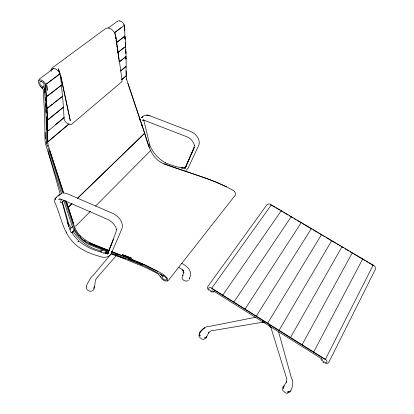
<?xml version="1.0" encoding="UTF-8"?>
<svg xmlns="http://www.w3.org/2000/svg" width="414" height="414" viewBox="0 0 414 414"><rect width="100%" height="100%" fill="white"/><g stroke="black" fill="none" stroke-linecap="round" stroke-linejoin="round"><path stroke-width="0.62" d="M49.649 150.406L63.642 193.203L48.138 144.998L47.739 141.904L47.46 117.152L45.938 90.34L45.219 83.825L43.615 81.449L41.462 79.995L39.444 80.011L38.512 81.734L39.014 84.29M206.762 336.292L206.7 337.239L205.913 338.404L203.083 339.382L201.608 338.994L199.16 336.861L198.88 335.376L199.672 333.291M286.638 381.755L286.41 382.733L286.84 379.095L270.854 327.267L269.462 325.409M286.41 382.733L286.612 381.868L283.678 386.283L283.6 388.487L283.657 387.193L284.19 386.205M61.588 193.436L57.158 196.438L55.109 198.736L54.591 201.778C60.584 214.638 62.359 229.868 71.917 240.881C78.976 249.187 89.108 253.461 99.381 256.313C103.474 258.108 109.415 257.772 111.418 253.223L121.98 228.606C123.91 222.08 118.321 216.232 112.944 213.464L67.58 193.902L64.103 192.971M61.231 199.646L60.48 202.394L61.94 202.399L63.834 200.738M182.641 275.75L183.914 271.905L183.733 272.961L182.807 269.85L183.516 271.351L182.621 269.835L178.884 267.372M111.656 244.048L107.511 254.17L116.158 231.514L116.51 229.237L116.515 229.708C115.734 225.056 111.94 221.692 107.987 219.529L62.229 199.683L59.745 198.911L60.253 199.03L58.374 199.289M112.142 242.858L112.872 241.072M113.571 239.204L107.666 253.363L108.339 252.612M141.707 125.908L142.183 124.842M373.143 265.1L325.399 359.311L211.735 288.154L271.382 204.847L373.961 265.586L375.105 266.745L375.581 268.934L328.84 362.312L328.235 363.042L327.086 363.43L325.166 363.321M313.703 351.988L362.705 258.921M290.437 390.909L289.759 392.182L287.047 393.3L285.551 392.912L282.933 390.661C282.239 389.031 282.41 386.785 284.066 385.817M302.08 344.712L352.33 252.778M290.535 337.482L342.011 246.666M38.373 80.875L39.496 78.924L53.499 68.564M279.062 330.3L331.749 240.591M267.661 323.163L321.549 234.552M139.575 119.977L140.18 118.984L139.59 119.894M52.236 69.692L52.832 68.734L55.031 68.62L57.856 70.463L59.885 73.247L60.905 79.943L62.902 100.276L64.144 118.999C64.786 122.327 68.056 124.64 71.405 124.459L121.975 81.599L121.902 78.841L115.641 35.014L114.569 32.437L111.423 29.218L108.033 27.831L105.441 28.675L52.143 67.974L50.943 70.064L51.181 71.244M256.333 316.073L311.4 228.544M245.078 309.025L301.314 222.566M66.287 232.435L66.592 231.975M233.894 302.029L291.28 216.631M222.779 295.068L281.303 210.721M214.157 291.125L213.412 292.175L210.447 291.647M189.245 278.389C193.576 271.9 187.03 265.736 181.384 263.2M182.414 276.107L183.102 275.212M41.478 87.675L42.74 88.084L43.853 86.666L42.575 86.593L41.146 85.739L39.93 84.151L39.765 82.479L40.349 81.439L41.602 81.123M185.622 167.256L185.156 167.846L194.363 147.182L185.063 168.508L194.202 147.079L194.404 145.205L194.476 145.547C193.617 141.619 190.699 138.333 186.999 136.822L143.115 119.858L143.901 120.288L143.451 120.189M110.522 254.631L93.29 275.248L91.07 277.261L87.095 284.309L86.562 285.67L86.79 286.954M116.303 255.598L96.327 278.477C94.05 281.51 96.007 285.748 93.476 288.444M56.568 197.24L55.103 198.86L55.207 199.517L55.109 198.736M105.027 252.944L106.74 251.107M102.444 249.958L100.726 251.79L101.337 252.581L102.361 252.716M75.514 226.318L90.516 211.197M95.52 206.151L150.525 150.701M70.085 229.625L70.499 231.783L71.772 232.792L74.008 230.588M71.772 232.792L74.406 230.2M77.527 198.28L144.688 133.194L126.41 78.707M77.527 198.285L144.693 133.246M185.922 170.516L188.039 168.332L199.02 144.745C200.329 139.109 195.869 133.624 190.87 131.569L149.925 115.765C147.317 114.75 144.382 114.89 142.281 116.846L141.826 117.592L142.996 116.396M69.888 229.149L72.579 226.598M59.062 194.958L58.188 195.775L59.673 194.497M186.134 166.687L184.603 168.084L185.746 167.303L184.033 168.027L184.484 167.846L181.244 167.851L183.485 168.1C177.254 167.23 171.117 165.191 165.3 162.79L165.616 162.925C158.422 158.945 152.616 152.559 149.671 144.853L149.837 145.257L143.741 120.05M142.726 116.717L141.324 117.912L142.607 116.934M108.147 252.695L107.304 253.415L108.023 252.897M45.219 83.825C46.922 103.112 47.739 122.523 47.739 141.904L68.941 124.019M121.706 79.514L126.146 75.772L126.063 68.087M69.138 123.926L47.739 141.904M121.845 79.555L126.275 75.824M47.548 131.176L49.038 129.944M55.492 124.614L63.932 117.643M120.526 70.908L125.985 66.4L126.239 67.772M48.805 130.4L64.186 117.695M120.738 70.975L126.192 66.463L126.047 57.794M63.627 107.06L47.398 120.2L48.64 119.191M47.398 120.2L63.409 107.216M119.444 61.769L125.944 56.49L125.954 58.969M119.568 61.784L126.084 56.506L125.727 47.796M52.392 104.235L46.849 108.623L62.84 96.172M53.401 103.438L54.405 102.641M55.414 101.839L62.473 96.255M117.907 52.371L123.952 47.584M117.566 52.832L125.675 46.409M61.469 85.118L46.135 96.98L61.37 85.372M116.681 42.404L124.862 36.075L125.049 39.232L124.8 35.35M116.505 42.704L125.183 35.987M167.189 281.241L168.596 280.164L235.499 194.937L235.488 193.043M59.787 73.889L45.364 84.777L60.066 73.852M114.916 32.282L121.095 27.614M114.6 32.778L124.376 25.42M108.468 27.898L117.804 20.995L119.853 20.7M58.897 195.367L57.939 195.957L58.891 195.429M142.178 120.572L142.799 120.21M205.711 337.219L204.64 337.834L206.622 336.903L208.966 332.245L208.32 332.804L211.212 330.827L262.802 322.221M108.168 252.773L105.575 253.301L106.734 253.223M288.661 391.732L287.414 392.079L289.567 391.582L290.804 390.852C292.693 386.795 293.95 381.76 291.337 377.703L278.565 331.847M255.857 317.212L210.509 326.211C205.929 325.673 202.342 329.166 199.822 332.546L199.564 333.865L200.034 335.997L199.812 334.74M119.672 21.192L120.65 21.124C122.741 22.149 124.448 24.178 124.34 26.605L124.034 24.457M107.894 253.145L103.717 252.959M263.656 322.139L262.481 322.087L264.313 322.465M270.456 204.299L268.965 203.885L267.051 204.599L207.812 286.519L207.455 287.373L207.611 288.537L208.49 290.152M264.484 322.418L262.212 321.864L264.38 322.589M144.688 133.194C148.031 145.174 151.902 160.358 165.553 164.322C188.386 173.207 212.76 178.532 234.107 190.937L235.235 192.696M101.885 250.993C89.895 248.788 79.726 241.3 72.968 231.343M105.513 252.188L108.535 253.182M110.952 253.973L125.452 258.74M100.964 251.94C89.222 249.207 78.075 242.827 71.736 232.326M163.908 163.851L203.9 177.559L215.823 181.979L226.551 186.864M102.879 252.783L104.111 253.228M66.219 201.163L73.604 223.793C77.449 240.218 95.499 245.569 109.312 250.573M107.868 250.832L89.248 243.473L86.749 242.128M115.677 253.917L117.478 254.631M89.3 242.604L109.084 250.506M111.48 251.464C123.01 256.282 134.788 260.349 146.163 265.503C152.921 270.068 162.536 271.869 167.546 278.565L167.525 280.273L166.485 281.013L164.503 280.842L162.376 279.491L161.108 277.483L157.672 273.597L146.235 267.765L111.185 253.425M108.22 252.24L89.238 244.653C80.72 240.104 73.697 232.311 71.12 222.898L63.704 200.221M111.645 251.51C127.233 257.85 143.213 263.34 157.962 271.553M88.953 243.51L108.722 251.484M111.713 252.695L145.78 266.554L163.939 276.241M128.045 258.879L132.568 260.748M133.132 260.98L134.902 261.715M136.087 262.207L137.857 262.937M139.037 263.428L142.576 264.893M270.301 204.511L274.73 207.135M275.838 207.792L279.714 210.084M280.821 210.742L282.483 211.725M283.59 212.382L288.02 215.006M289.127 215.663L293.003 217.955M294.111 218.613L295.772 219.596M296.879 220.253L301.309 222.877M302.417 223.529L311.83 229.102M312.937 229.76L317.367 232.383M318.475 233.041L322.346 235.333M323.453 235.99L325.114 236.974M326.222 237.631L335.635 243.204M336.742 243.862L338.404 244.845M339.511 245.497L340.618 246.154M341.726 246.811L343.387 247.795M345.048 248.778L348.924 251.075M350.032 251.728L351.693 252.711M352.8 253.368L364.982 260.582M366.09 261.239L367.751 262.222M368.858 262.88L373.288 265.498M41.038 81.216L42.839 82.288M160.43 273.851L161.491 274.513M162.557 275.17L164.151 276.164M213.598 291.083L321.807 358.871M213.458 291.399L212.775 290.97L211.43 291.063A2.096 1.164 36.1 0 1 209.205 289.671L208.661 288.925L208.894 287.865L209.293 287.44L210.115 287.549A2.096 1.17 36.1 0 1 212.346 288.946L324.193 358.979A2.23 1.211 29.1 0 1 326.574 360.47L327.07 361.893A2.23 1.206 29.1 0 1 325.078 362.302A2.225 1.206 29.1 0 1 322.708 360.822L322.315 359.606L321.59 359.15M322.651 362.022L323.924 362.819M164.643 276.48L166.18 277.872M39.294 84.741L40.427 86.531L42.74 88.084M86.454 242.159L82.64 239.494L80.228 237.056M84.352 240.26L85.791 241.378M40.427 86.531L43.242 89.238L44.665 116.096L45.043 140.693L45.597 144.32L61.505 193.478M160.829 277.095L160.384 276.65L161.113 275.776L162.826 275.967L162.267 276.5L162.221 277.685L163.173 279.041L164.482 279.874L165.802 280.076L166.568 279.543L166.454 278.255M79.027 235.292L80.492 236.818M269.462 325.704L271.123 327.5L270.352 326.506M78.748 235.644L74.541 229.599M43.066 82.365L44.112 83.856M71.032 228.197L68.476 223.048L62.323 201.597M320.902 359.554L321.445 360.578M73.713 226.908L74.825 229.252M114.771 33.104L115.501 35.547M62.043 201.934L68.558 225.873L70.23 229.837M59.885 73.247L58.327 68.796L60.046 74.473M73.516 226.349L65.019 200.36M73.604 223.793L66.245 201.147M127.869 83.385L149.49 147.814M48.795 150.318L62.643 193.038M68.558 225.873L68.688 226.292L67.492 222.365M47.289 145.236L47.791 146.929M48.127 148.062L48.629 149.754M48.143 151.545L60.221 194.182M94.314 286.514L94.547 287.792M43.91 84.166C45.814 103.329 46.461 122.668 46.539 141.94L46.932 145.179M124.919 30.745L124.454 26.729L124.924 34.776M115.682 36.784L115.951 38.647M115.32 34.305L115.501 35.583M115.682 36.862L115.951 38.781M116.132 40.06L116.318 41.343M116.5 42.621L116.769 44.541M116.95 45.819L117.131 47.098M117.405 49.018L117.586 50.296M117.767 51.574L118.042 53.494M118.223 54.772L118.404 56.056M118.585 57.334L118.859 59.254M119.041 60.532L119.222 61.81L119.051 60.579M116.132 39.884L116.396 41.767M116.572 43.02L116.753 44.277M116.929 45.53L117.193 47.413M117.369 48.666L117.633 50.549M117.809 51.802L117.99 53.054M118.166 54.312L118.43 56.19M118.606 57.448L118.782 58.7M45.333 138.783L45.142 132.418M46.792 141.971L46.989 143.591M124.397 27.205L124.692 30.201M126.622 79.265L126.058 70.773M45.768 107.045L45.556 103.836M45.938 109.617L46.156 112.825M44.79 88.508L44.919 92.922M45.147 97.425L45.349 100.628M125.54 47.657L125.24 42.388L125.53 47.32M125.649 49.556L125.877 53.365L125.633 49.142M125.147 37.348L125.556 44.991M46.415 116.676L46.575 129.37M125.939 56.563L125.965 59.124M189.302 278.213A3.39 2.805 20.1 0 1 189.043 279.383M182.424 276.557A3.907 3.234 20.2 0 0 182.155 277.722A3.39 2.805 20.1 0 0 183.355 279.983A3.902 3.229 20.1 0 0 184.489 280.692A3.39 2.805 20.1 0 0 187.252 280.92A3.907 3.234 20.1 0 0 188.36 280.283M94.237 288.185A3.602 3.048 5.1 0 1 93.828 289.427A4.156 3.514 5 0 1 91.701 291.068A3.607 3.053 5 0 1 88.715 290.84A4.156 3.514 5.1 0 1 86.723 288.972A3.607 3.053 5 0 1 86.712 286.845M200.619 331.386L199.822 332.546L202.451 329.487L204.49 327.795L200.619 331.386M78.236 241.465L77.827 242.055L78.67 241.207L78.236 241.465M71.969 203.662L68.263 207.254L71.969 203.667M147.146 115.118L146.773 115.051L149.925 115.765L147.146 115.118M131.611 258.17L122.28 254.579L131.611 258.17M70.266 120.583L60.698 75.736L70.266 120.583M47.227 90.164L46.808 85.387L47.227 90.164"/></g></svg>
